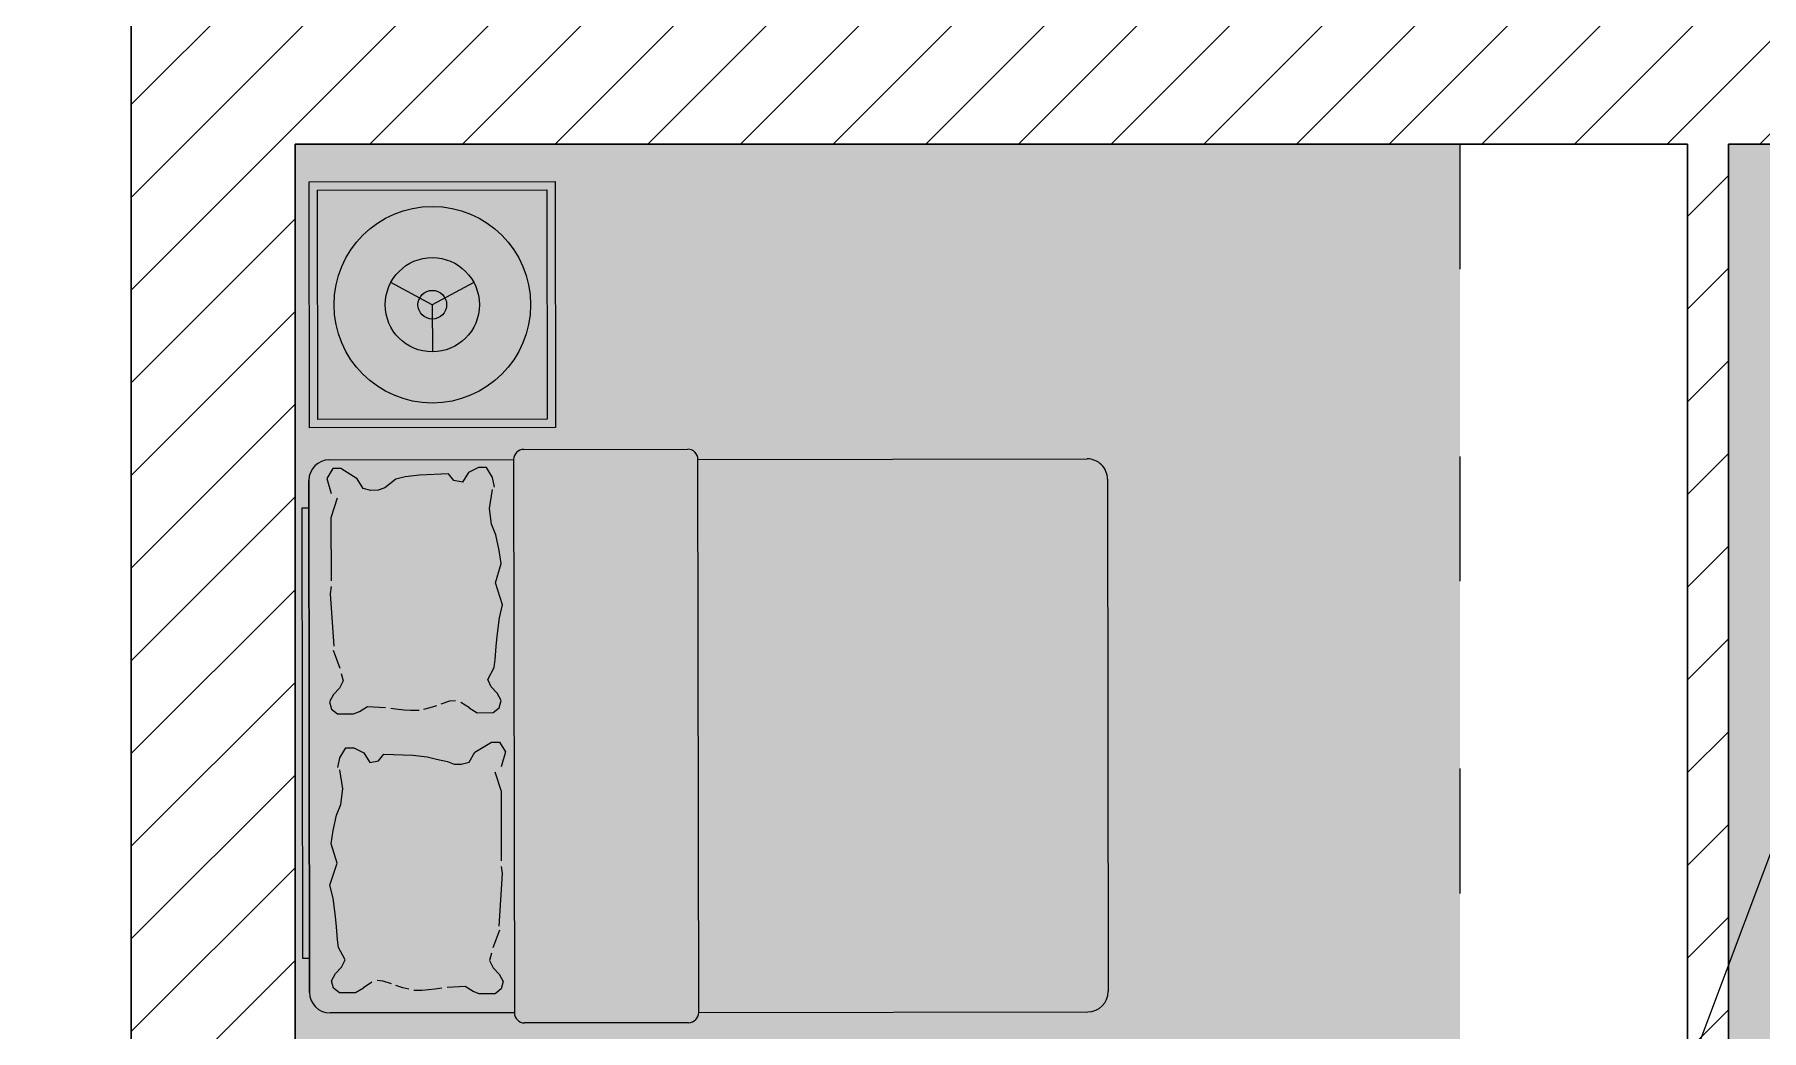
# Model space of a CAD drawing. Header units: millimetres. Extents: x 1680 to 166026, y 35966 to 91121.
# Drawn here: x 96272 to 100489, y 59776 to 62207 of the extents above; entities that cross this region are included whole.
import ezdxf

# ---------------------------------------------------------------- set-up
doc = ezdxf.new("R2010")
doc.units = ezdxf.units.MM
doc.linetypes.add('IMPORT-ACAD_ISO03W100', pattern=[762, 304.8, -457.2])
for name, color, linetype, lineweight in [('A-AREA-PATT', 32, 'Continuous', 18), ('A-DETL', 252, 'Continuous', 18), ('A-GENM', 13, 'Continuous', 18), ('A-WALL', 255, 'Continuous', 18), ('A-WALL-PATT', 111, 'Continuous', 50)]:
    doc.layers.add(name, color=color, linetype=linetype, lineweight=lineweight)
pattern_1 = [(45, (69924.02, 59888.87), (-113.1371, 113.1371), [])]

# ---------------------------------------------------------------- blocks, each defined once
blk = doc.blocks.new('Generic Models 19 - Generic Models 2-334370-mebel yerləşmə planı')
at = {"layer": 'A-GENM', "color": 253, "linetype": 'IMPORT-ACAD_ISO03W100'}
for p, q in [((29828.7, 2050.2), (29828.7, -449.8)), ((29828.7, -449.8), (30384.5, -449.8))]:
    blk.add_line(p, q, dxfattribs=at)

msp = doc.modelspace()

# ---------------------------------------------------------------- hatches: boundary and pattern name
at = {"layer": 'A-AREA-PATT'}
msp.add_hatch(color=253, dxfattribs=at).paths.add_polyline_path([(101765.5, 57039.1), (101868.5, 57039.1), (101868.5, 58039.1), (101918.5, 58039.1), (101918.5, 58839.1), (101868.5, 58839.1), (101868.5, 60939.1), (101978.5, 60939.1), (101978.5, 61739.1), (101868.5, 61739.1), (101868.5, 62139.1), (100968.5, 62139.1), (100968.5, 61939.1), (100408.5, 61939.1), (100408.5, 58239.1), (100358.5, 58239.1), (100358.5, 57339.1), (100408.5, 57339.1), (100408.5, 57039.1), (100511.6, 57039.1)], flags=0)
h = msp.add_hatch(color=71, dxfattribs=at)
h.paths.add_polyline_path([(96908.5, 57139.1), (100308.5, 57139.1), (100308.5, 57339.1), (100358.5, 57339.1), (100358.5, 58239.1), (100308.5, 58239.1), (100308.5, 59439.1), (99752.7, 59439.1), (99752.7, 61939.1), (96908.5, 61939.1), (96908.5, 57483)], flags=0)
h.paths.add_polyline_path([(97851.5, 57835.4), (97852.1, 57835.4), (97851.6, 57835.8)], flags=0)
h.paths.add_polyline_path([(97852.2, 57851), (97852.8, 57851), (97852.4, 57851.1)], flags=0)
h.paths.add_polyline_path([(97852.3, 57854.2), (97852.9, 57854.2), (97852.5, 57854.6)], flags=0)
h.paths.add_polyline_path([(97941, 58141.4), (97939.9, 58140.9), (97941, 58141.4)], flags=0)
h.paths.add_polyline_path([(97964.7, 58164.5), (97964.7, 58165.1), (97965.8, 58166)], flags=0)
h.paths.add_polyline_path([(97991.1, 58185.1), (97989, 58184.1), (97992.3, 58186.4)], flags=0)
h.paths.add_polyline_path([(97483.8, 57149.2), (97483.8, 57749.2), (97854.2, 57749.2), (97852.9, 57761.8), (97851.8, 57780.6), (97851.1, 57813.1), (97851.4, 57832.1), (97852.8, 57856.4), (97853, 57855.9), (97854.6, 57886.1), (97863.3, 57962.4), (97868.2, 57991.4), (97876.1, 58025), (97889, 58061.6), (97906.1, 58095.4), (97925.4, 58123.7), (97951.5, 58152.9), (97982.8, 58179.5), (98012.3, 58199.2), (98045.9, 58216.3), (98082.1, 58230.2), (98123.2, 58241.3), (98164.2, 58248.4), (98205, 58252.1), (98248.9, 58253), (98269.9, 58252.3), (98302.1, 58249.7), (98334.2, 58245), (98365.7, 58238.1), (98385.5, 58232.5), (98401.3, 58227.3), (98424.6, 58218.3), (98437.4, 58212.5), (98443.3, 58209.7), (98456.1, 58203), (98471.2, 58194.1), (98489.3, 58181.9), (98497.6, 58175.7), (98509.2, 58166.2), (98520.1, 58156.3), (98530, 58146.5), (98545.3, 58129), (98552.9, 58119.3), (98563.8, 58103.7), (98568.5, 58096.2), (98577.3, 58080.4), (98585.8, 58062.3), (98588, 58057.3), (98595.7, 58035.4), (98601.4, 58016), (98605.2, 57999.7), (98610.7, 57970.2), (98615.9, 57931.9), (98619.7, 57896), (98622.7, 57855.7), (98623.8, 57828.7), (98624, 57801.6), (98623.3, 57776.8), (98621.5, 57749.2), (99049.9, 57749.2), (99049.9, 57149.2), (97553.2, 57149.2)], flags=0)
h.paths.add_polyline_path([(98542.4, 57749.2), (98536.2, 57763.6), (98516.4, 57813.2), (98507, 57835.6), (98510.5, 57810.7), (98514.6, 57778.2), (98518.5, 57749.2), (98541.8, 57749.2)], flags=0)
h.paths.add_polyline_path([(97938.9, 57749.2), (97957.7, 57749.2), (97959.4, 57767.8), (97966.3, 57823.9), (97967.4, 57835.1), (97935, 57754.3), (97932.8, 57749.2), (97936.4, 57749.2)], flags=0)
h.paths.add_polyline_path([(98542.7, 57749.2), (98542.7, 57749.2), (98542.2, 57750.3)], flags=0)
at = {"layer": 'A-WALL-PATT', "lineweight": 18}
h = msp.add_hatch(dxfattribs=at)
h.set_pattern_fill('FP_1', color=256, style=0, pattern_type=2)
h.set_pattern_definition(pattern_1)
h.paths.add_polyline_path([(96908.5, 45899.1), (96908.5, 48649.1), (96508.5, 48649.1), (96508.5, 45899.1)], flags=0)
h.paths.add_polyline_path([(96508.5, 50249.1), (96908.5, 50249.1), (96908.5, 53129.1), (96508.5, 53129.1), (96508.5, 50301.2)], flags=0)
h.paths.add_polyline_path([(96678.5, 54729.1), (96908.5, 54729.1), (96908.5, 57609.1), (96508.5, 57609.1), (96508.5, 54729.1), (96625.7, 54729.1)], flags=0)
h.paths.add_polyline_path([(96608.5, 59209.1), (96908.5, 59209.1), (96908.5, 63539.1), (96508.5, 63539.1), (96508.5, 59209.1)], flags=0)
h.paths.add_polyline_path([(96608.5, 65139.1), (96908.5, 65139.1), (96908.5, 66299.1), (96508.5, 66299.1), (96508.5, 65139.1)], flags=0)
h = msp.add_hatch(dxfattribs=at)
h.set_pattern_fill('FP_1', color=256, style=0, pattern_type=2)
h.set_pattern_definition(pattern_1)
h.paths.add_polyline_path([(103768.5, 61939.1), (103768.5, 62339.1), (101868.5, 62339.1), (101868.5, 61939.1), (103728.1, 61939.1)], flags=0)
h.paths.add_polyline_path([(96934.8, 61939.1), (100968.5, 61939.1), (100968.5, 62339.1), (96908.5, 62339.1), (96908.5, 61939.1)], flags=0)
h = msp.add_hatch(dxfattribs=at)
h.set_pattern_fill('FP_1', color=256, style=0, pattern_type=2)
h.set_pattern_definition(pattern_1)
h.paths.add_polyline_path([(100308.5, 57039.1), (100408.5, 57039.1), (100408.5, 57339.1), (100308.5, 57339.1), (100308.5, 57139.1)], flags=0)
h.paths.add_polyline_path([(100408.5, 58239.1), (100408.5, 61939.1), (100308.5, 61939.1), (100308.5, 58239.1)], flags=0)

# ---------------------------------------------------------------- linework, layer by layer
at = {"ltscale": 20}
msp.add_line((107461.3, 78709.8), (91619.2, 36542.1), dxfattribs=at)
at = {"layer": 'A-DETL'}
for p, q in [((96943.2, 61847), (97543.2, 61847.8)), ((96944, 61247), (96943.2, 61847)), ((96963.2, 61827), (97523.2, 61827.8)), ((96964, 61267), (96963.2, 61827)), ((97523.2, 61827.8), (97524, 61267.8)), ((97543.2, 61847.8), (97544, 61247.8)), ((97243.6, 61547.4), (97142.2, 61601.7)), ((97344.8, 61601.9), (97243.6, 61547.4)), ((97243.6, 61547.4), (97243.7, 61432.4)), ((97524, 61267.8), (96964, 61267)), ((97544, 61247.8), (96944, 61247)), ((97467.1, 61194.3), (97867.1, 61194.8)), ((97000.6, 61147.3), (96986, 61123.4)), ((96992.1, 61168.6), (97442.1, 61169.3)), ((97020.1, 61147.3), (97000.6, 61147.3)), ((97060.2, 61122.7), (97020.1, 61147.3)), ((97356, 61149.7), (97331.6, 61137.7)), ((97375.5, 61149.7), (97356, 61149.7)), ((97390.2, 61125.9), (97375.5, 61149.7)), ((97442.1, 61169.3), (97444, 59819.3)), ((97892.1, 61169.9), (98842.1, 61171.2)), ((97894, 59819.9), (97892.1, 61169.9)), ((96942.2, 61118.6), (96943.9, 59868.6)), ((96943.9, 59868.6), (96942.2, 61118.6)), ((96986, 61123.4), (96996.8, 61086.9)), ((97074.8, 61098.9), (97060.2, 61122.7)), ((97093.8, 61094.2), (97074.8, 61098.9)), ((97127.4, 61100.1), (97111.4, 61094.3)), ((97154.6, 61121.4), (97127.4, 61100.1)), ((97176.9, 61127.3), (97154.6, 61121.4)), ((97212.1, 61131.3), (97176.9, 61127.3)), ((97283, 61134.6), (97212.1, 61131.3)), ((97295.9, 61117.9), (97283, 61134.6)), ((97317, 61113.9), (97295.9, 61117.9)), ((97331.6, 61137.7), (97317, 61113.9)), ((97395.1, 61102.1), (97390.2, 61125.9)), ((98892.2, 61121.3), (98893.9, 59871.3)), ((97011.5, 61075), (96996.2, 61027.5)), ((97111.4, 61094.3), (97093.8, 61094.2)), ((97383.2, 61049.7), (97390.2, 61096.1)), ((96927.3, 59951.8), (96925.7, 61051.8)), ((96925.7, 61051.8), (96942.3, 61051.8)), ((96996.2, 61027.5), (96996.7, 60873.1)), ((97388.4, 61011.5), (97383.2, 61049.7)), ((97398.9, 60986), (97388.4, 61011.5)), ((97406.8, 60947.8), (97398.9, 60986)), ((97412, 60916), (97406.8, 60947.8)), ((97397.5, 60868.5), (97412, 60916)), ((96996.8, 60859.5), (96994.4, 60841.8)), ((97415.2, 60815), (97397.5, 60868.5)), ((96994.4, 60841.8), (97003.2, 60713.7)), ((97407.4, 60783.2), (97415.2, 60815)), ((97402.2, 60738.6), (97407.4, 60783.2)), ((97399.7, 60713.1), (97402.2, 60738.6)), ((97001.7, 60704.1), (97018.1, 60660.6)), ((97394.5, 60662.2), (97397.1, 60681.3)), ((97397.1, 60681.3), (97399.7, 60713.1)), ((97020.8, 60647.5), (97025.7, 60629.6)), ((97378.8, 60632.8), (97394.5, 60662.2)), ((97002.5, 60596.1), (96992.8, 60578.3)), ((97017.1, 60611.7), (97002.5, 60596.1)), ((97025.7, 60629.6), (97017.1, 60611.7)), ((97387.5, 60614.9), (97378.8, 60632.8)), ((97402.1, 60599.4), (97387.5, 60614.9)), ((97411.9, 60581.5), (97402.1, 60599.4)), ((96992.8, 60578.3), (96997.7, 60560.4)), ((96997.7, 60560.4), (97012.3, 60548.5)), ((97051.4, 60548.5), (97066, 60554.5)), ((97066, 60554.5), (97085.5, 60566.5)), ((97085.5, 60566.5), (97129.4, 60563.9)), ((97142.5, 60562.6), (97159.9, 60560)), ((97159.9, 60560), (97175.2, 60558.7)), ((97175.2, 60558.7), (97190.5, 60557.4)), ((97190.5, 60557.4), (97211.1, 60557.4)), ((97223.1, 60560.1), (97238.4, 60564.1)), ((97238.4, 60564.1), (97254.7, 60569.4)), ((97265.6, 60573.4), (97286.3, 60580.1)), ((97286.3, 60580.1), (97300.4, 60581.4)), ((97313.5, 60577.5), (97334.2, 60564.2)), ((97333.9, 60563.5), (97353.4, 60551.6)), ((97353.4, 60551.6), (97392.4, 60551.7)), ((97392.4, 60551.7), (97407, 60563.6)), ((97407, 60563.6), (97411.9, 60581.5)), ((97012.3, 60548.5), (97051.4, 60548.5)), ((97017.8, 60441.7), (97032.4, 60465.6)), ((97032.4, 60465.6), (97051.9, 60465.6)), ((97051.9, 60465.6), (97076.3, 60453.7)), ((97347.8, 60454.8), (97387.8, 60479.5)), ((97387.8, 60479.5), (97407.3, 60479.6)), ((97407.3, 60479.6), (97422, 60455.7)), ((97012.9, 60417.9), (97017.8, 60441.7)), ((97076.3, 60453.7), (97091, 60429.9)), ((97091, 60429.9), (97112.2, 60434)), ((97112.2, 60434), (97124.9, 60450.7)), ((97124.9, 60450.7), (97195.8, 60447.6)), ((97195.8, 60447.6), (97231, 60443.7)), ((97231, 60443.7), (97253.4, 60437.9)), ((97253.4, 60437.9), (97280.6, 60432.1)), ((97280.6, 60432.1), (97296.6, 60426.3)), ((97296.6, 60426.3), (97314.2, 60426.3)), ((97314.2, 60426.3), (97333.2, 60431)), ((97333.2, 60431), (97347.8, 60454.8)), ((97422, 60455.7), (97411.3, 60419.2)), ((97025, 60365.5), (97017.8, 60411.9)), ((97396.6, 60407.2), (97412.1, 60359.8)), ((97019.9, 60327.3), (97025, 60365.5)), ((97412.1, 60359.8), (97411.9, 60190)), ((97001.7, 60263.6), (97009.5, 60301.8)), ((97009.5, 60301.8), (97019.9, 60327.3)), ((96996.6, 60231.8), (97001.7, 60263.6)), ((97011.2, 60184.3), (96996.6, 60231.8)), ((96993.7, 60130.8), (97011.2, 60184.3)), ((97412, 60176.4), (97414.4, 60158.8)), ((97001.6, 60099), (96993.7, 60130.8)), ((97414.4, 60158.8), (97405.9, 60030.6)), ((97006.8, 60054.4), (97001.6, 60099)), ((97009.5, 60028.9), (97006.8, 60054.4)), ((97012.1, 59997.1), (97009.5, 60028.9)), ((97407.4, 60021), (97391.1, 59977.5)), ((97014.7, 59978), (97012.1, 59997.1)), ((97030.5, 59948.6), (97014.7, 59978)), ((97388.5, 59964.3), (97383.6, 59946.4)), ((96943.8, 59951.8), (96927.3, 59951.8)), ((97007.3, 59915.2), (97021.9, 59930.7)), ((97021.9, 59930.7), (97030.5, 59948.6)), ((97383.6, 59946.4), (97392.4, 59928.6)), ((97392.4, 59928.6), (97406.9, 59913)), ((96997.6, 59897.3), (97007.3, 59915.2)), ((97002.5, 59879.4), (96997.6, 59897.3)), ((97017.2, 59867.5), (97002.5, 59879.4)), ((97075.7, 59879.5), (97056.2, 59867.6)), ((97096, 59893.5), (97075.3, 59880.2)), ((97123.2, 59896.2), (97109.1, 59897.5)), ((97143.9, 59889.6), (97123.2, 59896.2)), ((97171.2, 59880.3), (97154.8, 59885.6)), ((97186.4, 59876.3), (97171.2, 59880.3)), ((97234.3, 59875.1), (97219.1, 59873.7)), ((97249.6, 59876.4), (97234.3, 59875.1)), ((97267, 59879.1), (97249.6, 59876.4)), ((97324, 59883.1), (97280.1, 59880.5)), ((97343.6, 59871.3), (97324, 59883.1)), ((97411.9, 59877.3), (97397.2, 59865.4)), ((97406.9, 59913), (97416.7, 59895.2)), ((97416.7, 59895.2), (97411.9, 59877.3)), ((97056.2, 59867.6), (97017.2, 59867.5)), ((97219.1, 59873.7), (97198.4, 59873.7)), ((97358.2, 59865.3), (97343.6, 59871.3)), ((97397.2, 59865.4), (97358.2, 59865.3)), ((97444, 59819.3), (96994, 59818.6)), ((97869, 59794.9), (97469, 59794.3)), ((97894, 59819.9), (98844, 59821.2))]:
    msp.add_line(p, q, dxfattribs=at)
for radius in [240, 115, 35]:
    msp.add_circle((97243.6, 61547.4), radius, dxfattribs=at)
for centre, radius, start, end in [((97467.1, 61169.3), 25, 90.0788, 180.0788), ((97867.1, 61169.8), 25, 0.0788, 90.0788), ((96992.2, 61118.6), 50, 90.0788, 180.0788), ((98842.2, 61121.2), 50, 0.0788, 90.0788), ((96993.9, 59868.6), 50, 180.0788, 270.0788), ((98843.9, 59871.2), 50, 270.0788, 0.0788), ((97469, 59819.3), 25, 180.0788, 270.0788), ((97869, 59819.9), 25, 270.0788, 0.0788)]:
    msp.add_arc(centre, radius, start, end, dxfattribs=at)
at = {"layer": 'A-WALL', "lineweight": 30}
for p, q in [((96508.5, 63539.1), (96508.5, 59209.1)), ((96908.5, 61939.1), (100308.5, 61939.1)), ((96908.5, 59209.1), (96908.5, 61939.1)), ((100308.5, 61939.1), (100308.5, 58239.1)), ((100408.5, 61939.1), (100968.5, 61939.1)), ((100408.5, 58239.1), (100408.5, 61939.1))]:
    msp.add_line(p, q, dxfattribs=at)

# ---------------------------------------------------------------- block references
at = {"layer": 'A-GENM', "color": 253, "linetype": 'IMPORT-ACAD_ISO03W100'}
msp.add_blockref('Generic Models 19 - Generic Models 2-334370-mebel yerləşmə planı', (69924, 59888.9), dxfattribs=at)

doc.saveas('drawing.dxf')
